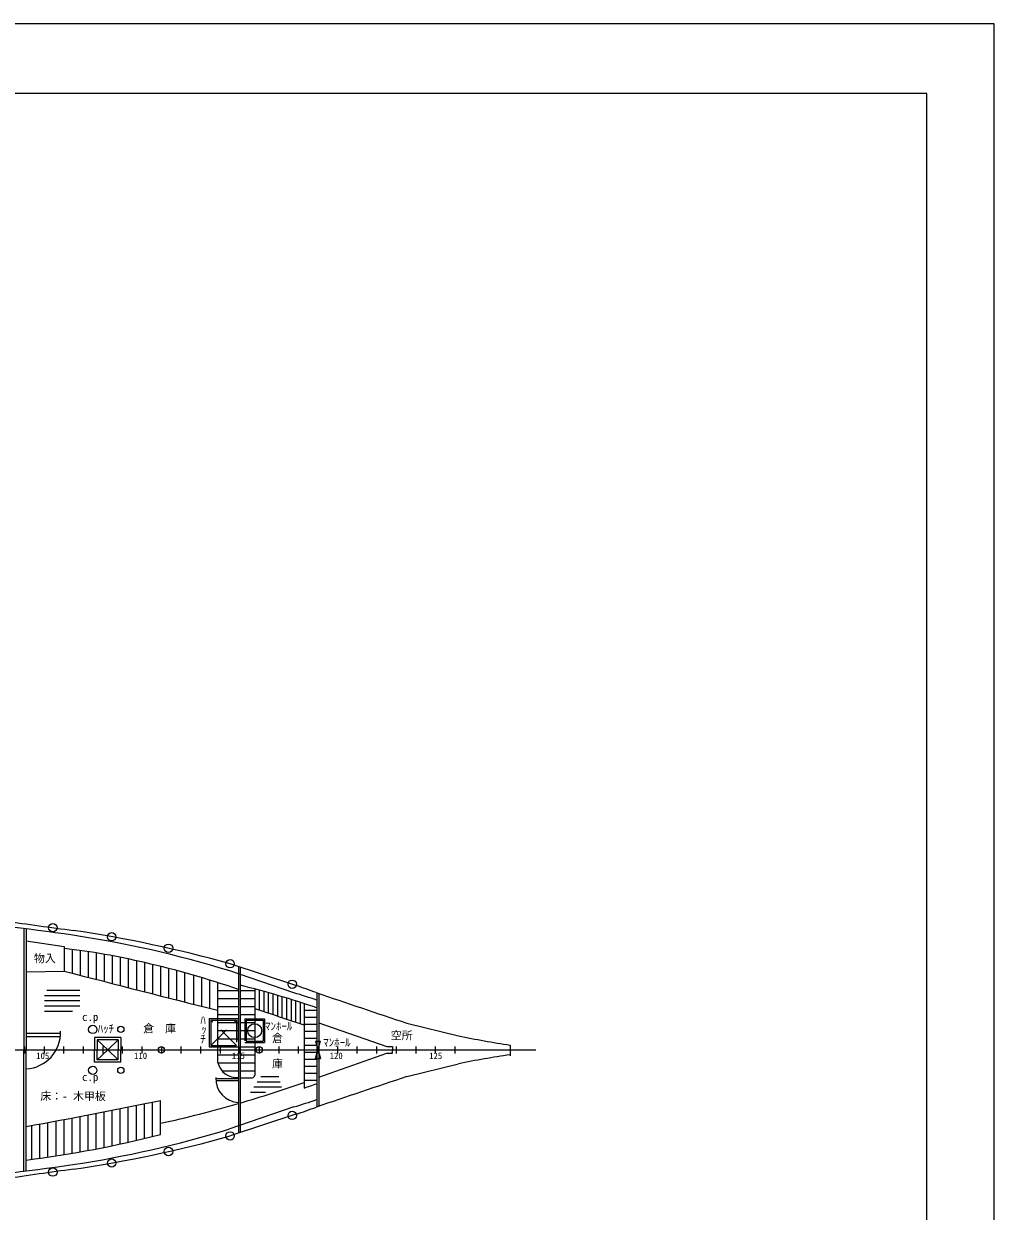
# Model space of a CAD drawing. Units: millimetres, scale not verified. Extents: x -51048 to 51052, y -29701 to 29699.
# Drawn here: x 23268 to 51052, y -4302 to 29699 of the extents above; entities that cross this region are included whole.
import ezdxf
from ezdxf.enums import TextEntityAlignment as Align

# ---------------------------------------------------------------- set-up
doc = ezdxf.new("R2010")
doc.units = ezdxf.units.MM
doc.header["$LTSCALE"] = 100
doc.linetypes.add('USER1', pattern=[50.8, 31.75, -6.35, 6.35, -6.35])
doc.linetypes.add('USER2', pattern=[9.525, 6.35, -3.175])
for name, color, linetype, lineweight in [('0-2_sunpou', 7, 'Continuous', 18), ('0-3_keijou', 7, 'Continuous', 18), ('0-4_frame', 7, 'Continuous', 18), ('0-5_text', 7, 'Continuous', 18), ('0-6_center', 7, 'USER1', 18), ('0-7_hachi', 7, 'Continuous', 18)]:
    doc.layers.add(name, color=color, linetype=linetype, lineweight=lineweight)
doc.styles.add('ＭＳ ゴシック', font='')
doc.styles.get('ＭＳ ゴシック').set_extended_font_data('MS Gothic')

msp = doc.modelspace()

# ---------------------------------------------------------------- linework, layer by layer
at = {"layer": '0-2_sunpou'}
for p, q in [((23288.4, 419), (23288.4, 219)), ((23848.4, 419), (23848.4, 219)), ((24408.4, 419), (24408.4, 219)), ((24408.4, 419), (24408.4, 219)), ((24968.4, 419), (24968.4, 219)), ((25528.4, 419), (25528.4, 219)), ((26088.4, 419), (26088.4, 219)), ((26648.4, 419), (26648.4, 219)), ((26648.4, 419), (26648.4, 219)), ((27208.4, 419), (27208.4, 219)), ((27768.4, 419), (27768.4, 219)), ((28328.4, 419), (28328.4, 219)), ((28888.4, 419), (28888.4, 219)), ((28888.4, 419), (28888.4, 219)), ((29448.4, 419), (29448.4, 219)), ((30008.4, 419), (30008.4, 219)), ((30568.4, 419), (30568.4, 219)), ((31128.4, 419), (31128.4, 219)), ((31128.4, 419), (31128.4, 219)), ((31688.4, 419), (31688.4, 219)), ((32248.4, 419), (32248.4, 219)), ((32808.4, 419), (32808.4, 219)), ((33368.4, 419), (33368.4, 219)), ((33368.4, 419), (33368.4, 219)), ((33928.4, 419), (33928.4, 219)), ((33928.4, 419), (33928.4, 219)), ((34488.4, 419), (34488.4, 219)), ((34488.4, 419), (34488.4, 219)), ((35048.4, 419), (35048.4, 219)), ((35048.4, 419), (35048.4, 219)), ((35608.4, 419), (35608.4, 219)), ((35608.4, 419), (35608.4, 219)), ((-38268.1, 319), (37928.9, 319))]:
    msp.add_line(p, q, dxfattribs=at)
at = {"layer": '0-3_keijou'}
for p, q in [((23268.4, 3793.9), (23268.4, 319)), ((23338.4, 3785), (23338.4, 319)), ((23338.4, 3438.3), (24421.9, 3275.9)), ((24421.9, 3275.9), (24421.9, 2577.1)), ((24651.9, 3196.1), (24651.9, 2516.9)), ((24881.9, 3164.9), (24881.9, 2456.9)), ((25111.9, 3131.1), (25111.9, 2397.1)), ((25341.9, 3094.6), (25341.9, 2337.4)), ((25571.9, 3055.6), (25571.9, 2277.9)), ((25801.9, 3013.9), (25801.9, 2218.5)), ((26031.9, 2969.6), (26031.9, 2159.3)), ((26261.9, 2922.7), (26261.9, 2100.3)), ((26491.9, 2873), (26491.9, 2041.4)), ((26721.9, 2820.7), (26721.9, 1982.7)), ((26951.9, 2766.3), (26951.9, 1924.1)), ((31056.7, 2162.9), (29175.5, 2783.4)), ((23338.4, 2552), (24421.9, 2577.1)), ((27181.9, 2709.8), (27181.9, 1865.7)), ((27411.9, 2651.2), (27411.9, 1807.5)), ((27641.9, 2590.5), (27641.9, 1749.4)), ((27871.9, 2527.7), (27871.9, 1691.5)), ((28129.1, 2454.8), (28129.1, 1626.9)), ((28359.1, 2387.4), (28359.1, 1569.3)), ((31005, 1953.3), (29137.5, 2589.1)), ((29419.3, 2703), (29419.3, -2065)), ((29464.3, 2688.2), (29464.3, -2050.1)), ((28589.1, 2317.7), (28589.1, 1511.8)), ((28819.3, 2245.8), (28819.3, -28.2)), ((29879.3, 2062.9), (29879.3, -406.9)), ((28819.3, 2019.2), (29419.3, 2019.2)), ((28819.3, 1789.2), (29419.3, 1789.2)), ((29464.3, 2019.2), (29879.3, 2019.2)), ((29464.3, 1789.2), (29879.3, 1789.2)), ((30009.3, 2027.9), (30009.3, 1460.9)), ((30139.3, 1992.2), (30139.3, 1417.2)), ((30269.3, 1955.8), (30269.3, 1373.8)), ((30399.3, 1918.7), (30399.3, 1330.6)), ((30529.3, 1880.9), (30529.3, 1287.6)), ((30659.3, 1842.4), (30659.3, 1244.8)), ((30789.3, 1803.2), (30789.3, 1202.2)), ((30919.3, 1763.3), (30919.3, 1159.9)), ((31049.3, 1722.6), (31049.3, 1117.7)), ((31661.5, 1953), (31661.5, -1314.9)), ((31711.5, 1935.9), (31711.5, -1297.8)), ((28819.3, 1559.2), (29419.3, 1559.2)), ((29464.3, 1559.2), (29879.3, 1559.2)), ((31179.3, 1681.2), (31179.3, 1075.8)), ((31291.5, 1644.9), (31291.5, -773.2)), ((31291.5, 1451), (31661.5, 1451)), ((28578, 1218.6), (28578, 403.6)), ((28578, 1218.6), (28819.3, 1218.6)), ((28623, 1173.6), (28623, 448.6)), ((28623, 1173.6), (28819.3, 1173.6)), ((28819.3, 1329.2), (29419.3, 1329.2)), ((28819.3, 1099.2), (29419.3, 1099.2)), ((29464.3, 1329.2), (29879.3, 1329.2)), ((29464.3, 1099.2), (29879.3, 1099.2)), ((29879.3, 1211.7), (30164.3, 1211.7)), ((29879.3, 1166.7), (30119.3, 1166.7)), ((30119.3, 1166.7), (30119.3, 571.7)), ((30164.3, 1211.7), (30164.3, 526.7)), ((31291.5, 1251), (31661.5, 1251)), ((31291.5, 1051), (31661.5, 1051)), ((34233.9, 1083.9), (35716.2, 716.3)), ((23336.5, 701.1), (24313.7, 701.1)), ((23338.4, 798.6), (24318.7, 798.6)), ((28819.3, 869.2), (29419.3, 869.2)), ((29464.3, 869.2), (29879.3, 869.2)), ((31291.5, 851), (31661.5, 851)), ((26048.1, 669), (25298.1, 669)), ((25298.1, 669), (25298.1, 319)), ((25973.1, 604), (25373.1, 604)), ((25373.1, 604), (25373.1, 319)), ((25973.1, 604), (25973.1, 319)), ((26048.1, 669), (26048.1, 319)), ((28578, 403.6), (28819.3, 403.6)), ((28623, 448.6), (28819.3, 448.6)), ((28819.3, 639.2), (29419.3, 639.2)), ((28819.3, 409.2), (29419.3, 409.2)), ((29464.3, 639.2), (29879.3, 639.2)), ((29464.3, 409.2), (29879.3, 409.2)), ((29879.3, 571.7), (30119.3, 571.7)), ((29879.3, 526.7), (30164.3, 526.7)), ((31291.5, 651), (31661.5, 651)), ((31291.5, 451), (31661.5, 451)), ((31616.9, 566), (31759.8, 72)), ((31616.9, 566), (31759.8, 566)), ((31665.9, 384), (31710.9, 384)), ((31688.4, 319), (31759.8, 566)), ((37191, 457.1), (37191, 147.5)), ((23268.4, -3155.9), (23268.4, 319)), ((23338.4, -3146.9), (23338.4, 319)), ((25298.1, -31), (25298.1, 319)), ((25373.1, 34), (25373.1, 319)), ((25973.1, 34), (25373.1, 34)), ((25973.1, 34), (25973.1, 319)), ((26048.1, -31), (26048.1, 319)), ((28819.3, 179.2), (29419.3, 179.2)), ((29464.3, 179.2), (29879.3, 179.2)), ((31291.5, 251), (31661.5, 251)), ((31291.5, 51), (31661.5, 51)), ((31616.9, 72), (31688.4, 319)), ((31616.9, 72), (31759.8, 72)), ((31665.9, 254), (31710.9, 254)), ((26048.1, -31), (25298.1, -31)), ((28824.6, -50.8), (29419.3, -50.8)), ((28944.8, -280.8), (29419.3, -280.8)), ((28958, -280.8), (29419.3, -280.8)), ((29464.3, -50.8), (29879.3, -50.8)), ((29464.3, -280.8), (29879.3, -280.8)), ((29464.3, -280.8), (29879.3, -280.8)), ((31291.5, -149), (31661.5, -149)), ((34233.9, -445.8), (35716.2, -78.2)), ((29419.3, -507.2), (28765.7, -507.2)), ((29420.5, -572.2), (28769, -572.2)), ((29333.2, -476.9), (29419.3, -476.9)), ((29464.3, -476.9), (29809.3, -476.9)), ((31291.5, -349), (31661.5, -349)), ((31291.5, -549), (31661.5, -549)), ((26261.9, -2323.3), (26261.9, -1315.9)), ((26491.9, -2270.5), (26491.9, -1269.6)), ((26721.9, -2215.9), (26721.9, -1222.9)), ((26951.9, -2159.3), (26951.9, -1175.8)), ((27179.6, -2101.5), (27179.6, -1128.9)), ((31005, -1315.2), (29137.5, -1951.1)), ((24421.9, -2679.6), (24421.9, -1673.9)), ((24651.9, -2641.4), (24651.9, -1630.4)), ((24881.9, -2601.4), (24881.9, -1586.5)), ((25111.9, -2559.6), (25111.9, -1542.3)), ((25341.9, -2516), (25341.9, -1497.7)), ((25571.9, -2470.6), (25571.9, -1452.8)), ((25801.9, -2423.3), (25801.9, -1407.5)), ((26031.9, -2374.2), (26031.9, -1361.9)), ((31056.7, -1524.9), (29175.5, -2145.4)), ((23501.9, -2814.4), (23501.9, -1844.4)), ((23731.9, -2783.4), (23731.9, -1802.3)), ((23961.9, -2750.6), (23961.9, -1759.9)), ((24191.9, -2715.9), (24191.9, -1717))]:
    msp.add_line(p, q, dxfattribs=at)
at = {"layer": '0-3_keijou', "linetype": 'USER2'}
for p, q in [((28819.3, 1218.6), (29408, 1218.6)), ((28819.3, 1173.6), (29363, 1173.6)), ((29363, 1173.6), (29363, 448.6)), ((29408, 1218.6), (29408, 403.6)), ((29594.3, 1211.7), (29879.3, 1211.7)), ((29594.3, 1211.7), (29594.3, 526.7)), ((29639.3, 1166.7), (29639.3, 571.7)), ((29639.3, 1166.7), (29879.3, 1166.7)), ((28819.3, 448.6), (29363, 448.6)), ((28819.3, 403.6), (29408, 403.6)), ((29594.3, 526.7), (29879.3, 526.7)), ((29639.3, 571.7), (29879.3, 571.7))]:
    msp.add_line(p, q, dxfattribs=at)
at = {"layer": '0-3_keijou'}
for points in [[(31711.5, 1096.6), (33661.1, 415.5), (33824.1, 415.5), (33824.1, 319)], [(31711.5, -458.5), (33661.1, 222.6), (33824.1, 222.6), (33824.1, 319)]]:
    msp.add_lwpolyline(points, dxfattribs=at)
for centre, radius in [((24101.1, 3817), 120), ((25784.5, 3558.4), 120), ((27412, 3228.6), 120), ((29175.5, 2783.4), 120), ((30953.8, 2196.9), 120), ((25244.6, 904.5), 120), ((29879.3, 869.2), 200), ((26048.1, 904.5), 90), ((27208.4, 319), 90), ((30008.4, 319), 90), ((25244.6, -266.5), 120), ((26048.1, -266.5), 90), ((30953.8, -1558.8), 120), ((29175.5, -2145.4), 120), ((27412, -2590.6), 120), ((24101.1, -3178.9), 120), ((25784.5, -2920.3), 120)]:
    msp.add_circle(centre, radius, dxfattribs=at)
for centre, radius, start, end in [((13630, -71724.6), 76131.1, 81.66224, 87.70895), ((41754.3, 132300.3), 129690.4, 261.56409, 262.43841), ((20185.1, -26544.6), 30478.2, 72.9186, 81.53893), ((19310.9, -32575), 36708.7, 74.41148, 81.57677), ((21934.6, -17680), 21052.2, 76.80912, 83.21454), ((20545.7, -23827.5), 27354.5, 71.07137, 76.91518), ((117287.6, 357184.9), 366566.1, 255.32478, 256.03415), ((22929.1, -24017.8), 26990.8, 71.12328, 75.98792), ((24848.2, -16659.6), 19820, 69.94667, 71.74513), ((13832, -52211.6), 56822.1, 71.71301, 72.40878), ((161187.8, 381123.2), 400683.3, 251.13701, 251.52787), ((59838.5, 90113.8), 93536.7, 251.31932, 252.23008), ((23283.2, 810.4), 1036.3, 273.0534, 2.21417), ((42255.1, 33596.3), 33524, 258.75236, 261.31172), ((42255.1, -32958.3), 33524, 98.68828, 101.24764), ((29376.2, 91.1), 569.6, 192.08928, 274.3324), ((29456.1, -499.4), 690.9, 177.78583, 266.9466), ((20159.7, 30635.6), 33170.6, 286.29041, 289.60853), ((29809.3, -406.9), 70, 270, 0), ((22924.1, 24887.9), 26990.8, 288.0598, 288.87672), ((161187.8, -380485.1), 400683.3, 108.47213, 108.86299), ((-5001.1, 154469.2), 158891.1, 280.27413, 281.68513), ((20159.7, 30635.6), 33170.6, 282.21786, 286.20944), ((13832, 52849.7), 56822.1, 287.59122, 288.28699), ((24848.2, 17297.7), 19820, 288.25487, 290.05333), ((20185.1, 27182.7), 30478.2, 278.46107, 287.0814), ((19511.1, 27614.6), 30689.7, 277.16401, 284.47002), ((19310.9, 33213), 36708.7, 278.42323, 285.58852), ((13630, 72362.6), 76131.1, 272.29105, 278.33776), ((41754.3, -131662.2), 129690.4, 97.56159, 98.43591)]:
    msp.add_arc(centre, radius, start, end, dxfattribs=at)
at = {"layer": '0-4_frame'}
for points in [[(-51048, -29701.2), (51052, -29701.2), (51052, 29698.8), (-51048, 29698.8)], [(-48979.8, -27701.2), (49120.2, -27701.2), (49120.2, 27698.8), (-48979.8, 27698.8)]]:
    msp.add_lwpolyline(points, close=True, dxfattribs=at)
at = {"layer": '0-6_center', "linetype": 'USER2'}
for p, q in [((28623, 448.6), (29363, 1173.6)), ((29363, 448.6), (28623, 1173.6)), ((25673.1, 319), (25373.1, 604)), ((25673.1, 319), (25973.1, 604)), ((25673.1, 319), (25373.1, 34)), ((25673.1, 319), (25973.1, 34))]:
    msp.add_line(p, q, dxfattribs=at)
at = {"layer": '0-7_hachi'}
for p, q in [((24878.5, 1868.6), (23860.9, 1868.6)), ((24878.5, 1718.6), (23860.9, 1718.6)), ((24878.5, 2018.6), (23926, 2018.6)), ((24878.5, 1568.6), (23860.9, 1568.6)), ((24665.5, 1418.6), (23860.9, 1418.6)), ((30606, -602.6), (29955, -602.6)), ((30568.9, -452.6), (30052.9, -452.6)), ((30192.8, -902.6), (29759.1, -902.6)), ((30643, -752.6), (29857.1, -752.6))]:
    msp.add_line(p, q, dxfattribs=at)

# ---------------------------------------------------------------- texts
at = {"layer": '0-2_sunpou', "style": 'ＭＳ ゴシック'}
for s, p in [('105', (23625.5, 2.5)), ('110', (26425.5, 2.5)), ('115', (29225.5, 2.5)), ('120', (32025.5, 2.5)), ('125', (34874.8, 2.5))]:
    msp.add_text(s, height=183.3, dxfattribs=at).set_placement(p, align=Align.BOTTOM_LEFT)
at = {"layer": '0-5_text', "style": 'ＭＳ ゴシック'}
for s, p in [('物入', (23560.1, 2754.2)), ('c.p', (24936.9, 1079.4)), ('ﾊｯﾁ', (25384.7, 739.9)), ('倉\u3000庫', (26689.5, 745)), ('ﾊ', (28324.1, 988.6)), ('ﾏﾝﾎｰﾙ', (30175.7, 815)), ('ﾁ', (28324.1, 445.1)), ('ｯ', (28353, 728.7)), ('倉', (30375.6, 470.8)), ('空所', (33775, 546.9)), ('ﾏﾝﾎｰﾙ', (31841.9, 347.6)), ('庫', (30375.6, -259.6)), ('c.p', (24936.9, -642.2)), ('床：- 木甲板', (23743.5, -1191.8))]:
    msp.add_text(s, height=229.1, dxfattribs=at).set_placement(p, align=Align.BOTTOM_LEFT)

doc.saveas('drawing.dxf')
